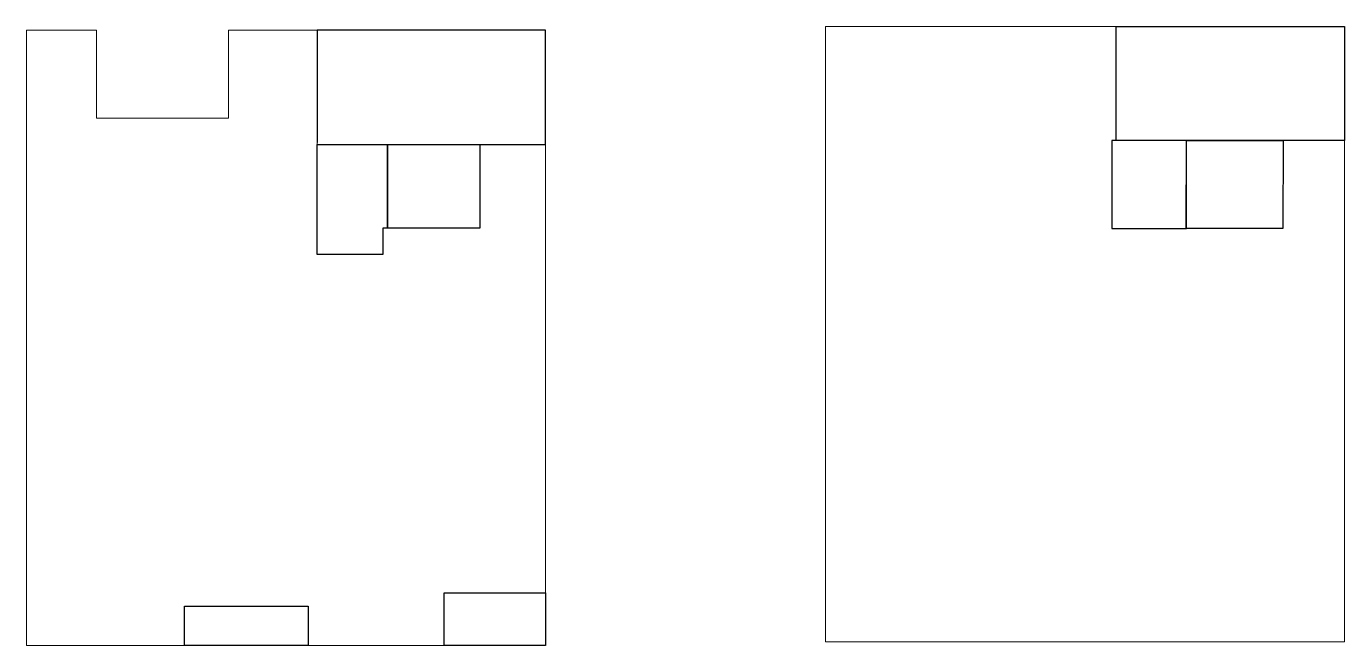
# Model space of a CAD drawing. Header units: metres. Extents: x -355 to 973, y -73 to 238.
# Drawn here: x 506.84 to 536.82, y 175.82 to 189.91 of the extents above; entities that cross this region are included whole.
import ezdxf

# ---------------------------------------------------------------- set-up
doc = ezdxf.new("R2010")
doc.units = ezdxf.units.M
doc.header["$LTSCALE"] = 3
doc.header["$MEASUREMENT"] = 0
doc.linetypes.add('ACAD_ISO02W100', pattern=[15, 12, -3])
for name, color, linetype in [('1', 1, 'Continuous'), ('4', 4, 'ACAD_ISO02W100'), ('A-FALSE-25-Knuf', 2, 'Continuous'), ('D-Hatch', 3, 'Continuous')]:
    doc.layers.add(name, color=color, linetype=linetype)
doc.layers.add('alaem', color=230, linetype='Continuous', lineweight=5)

msp = doc.modelspace()

# ---------------------------------------------------------------- linework, layer by layer
at = {"layer": '1'}
for points in [[(513.449, 187.215), (515.047, 187.215), (515.047, 185.315), (514.947, 185.315), (514.947, 184.715), (513.449, 184.715), (513.449, 187.215)], [(531.522, 187.305), (531.522, 185.305), (533.22, 185.305), (533.22, 187.305), (531.522, 187.305)]]:
    msp.add_lwpolyline(points, dxfattribs=at)
at = {"layer": '4'}
for points in [[(516.339, 175.815), (516.339, 177.015), (518.647, 177.015), (518.647, 175.815), (516.339, 175.815)], [(510.434, 175.815), (510.434, 176.715), (513.249, 176.715), (513.249, 175.815), (510.434, 175.815)]]:
    msp.add_lwpolyline(points, dxfattribs=at)
at = {"layer": 'A-FALSE-25-Knuf'}
for points in [[(513.447, 187.215), (518.647, 187.215), (518.647, 189.815), (513.449, 189.815), (513.449, 187.265)], [(531.621, 189.905), (536.82, 189.905), (536.82, 187.305), (531.62, 187.305), (531.62, 189.905)]]:
    msp.add_lwpolyline(points, dxfattribs=at)
at = {"layer": 'alaem'}
msp.add_line((536.82, 175.905), (525.01, 175.905), dxfattribs=at)
msp.add_lwpolyline([(506.837, 175.815), (506.837, 189.815), (508.432, 189.815), (508.432, 187.815), (511.432, 187.815), (511.432, 189.815), (513.449, 189.815), (513.449, 184.715), (514.947, 184.715), (514.947, 185.315), (517.147, 185.315), (517.147, 187.215), (518.647, 187.215), (518.647, 177.015), (516.339, 177.015), (516.339, 175.815), (513.249, 175.815), (513.249, 176.715), (510.434, 176.715), (510.434, 175.815)], close=True, dxfattribs=at)
for points in [[(525.01, 189.905), (536.82, 189.905), (536.82, 175.905)], [(525.01, 175.905), (525.01, 189.905)]]:
    msp.add_lwpolyline(points, dxfattribs=at)
at = {"layer": 'D-Hatch'}
msp.add_lwpolyline([(517.147, 185.315), (515.047, 185.315), (515.047, 187.215), (517.147, 187.215)], close=True, dxfattribs=at)
msp.add_lwpolyline([(533.217, 185.305), (533.22, 187.305), (535.42, 187.305), (535.417, 185.305), (533.217, 185.305)], dxfattribs=at)

doc.saveas('drawing.dxf')
